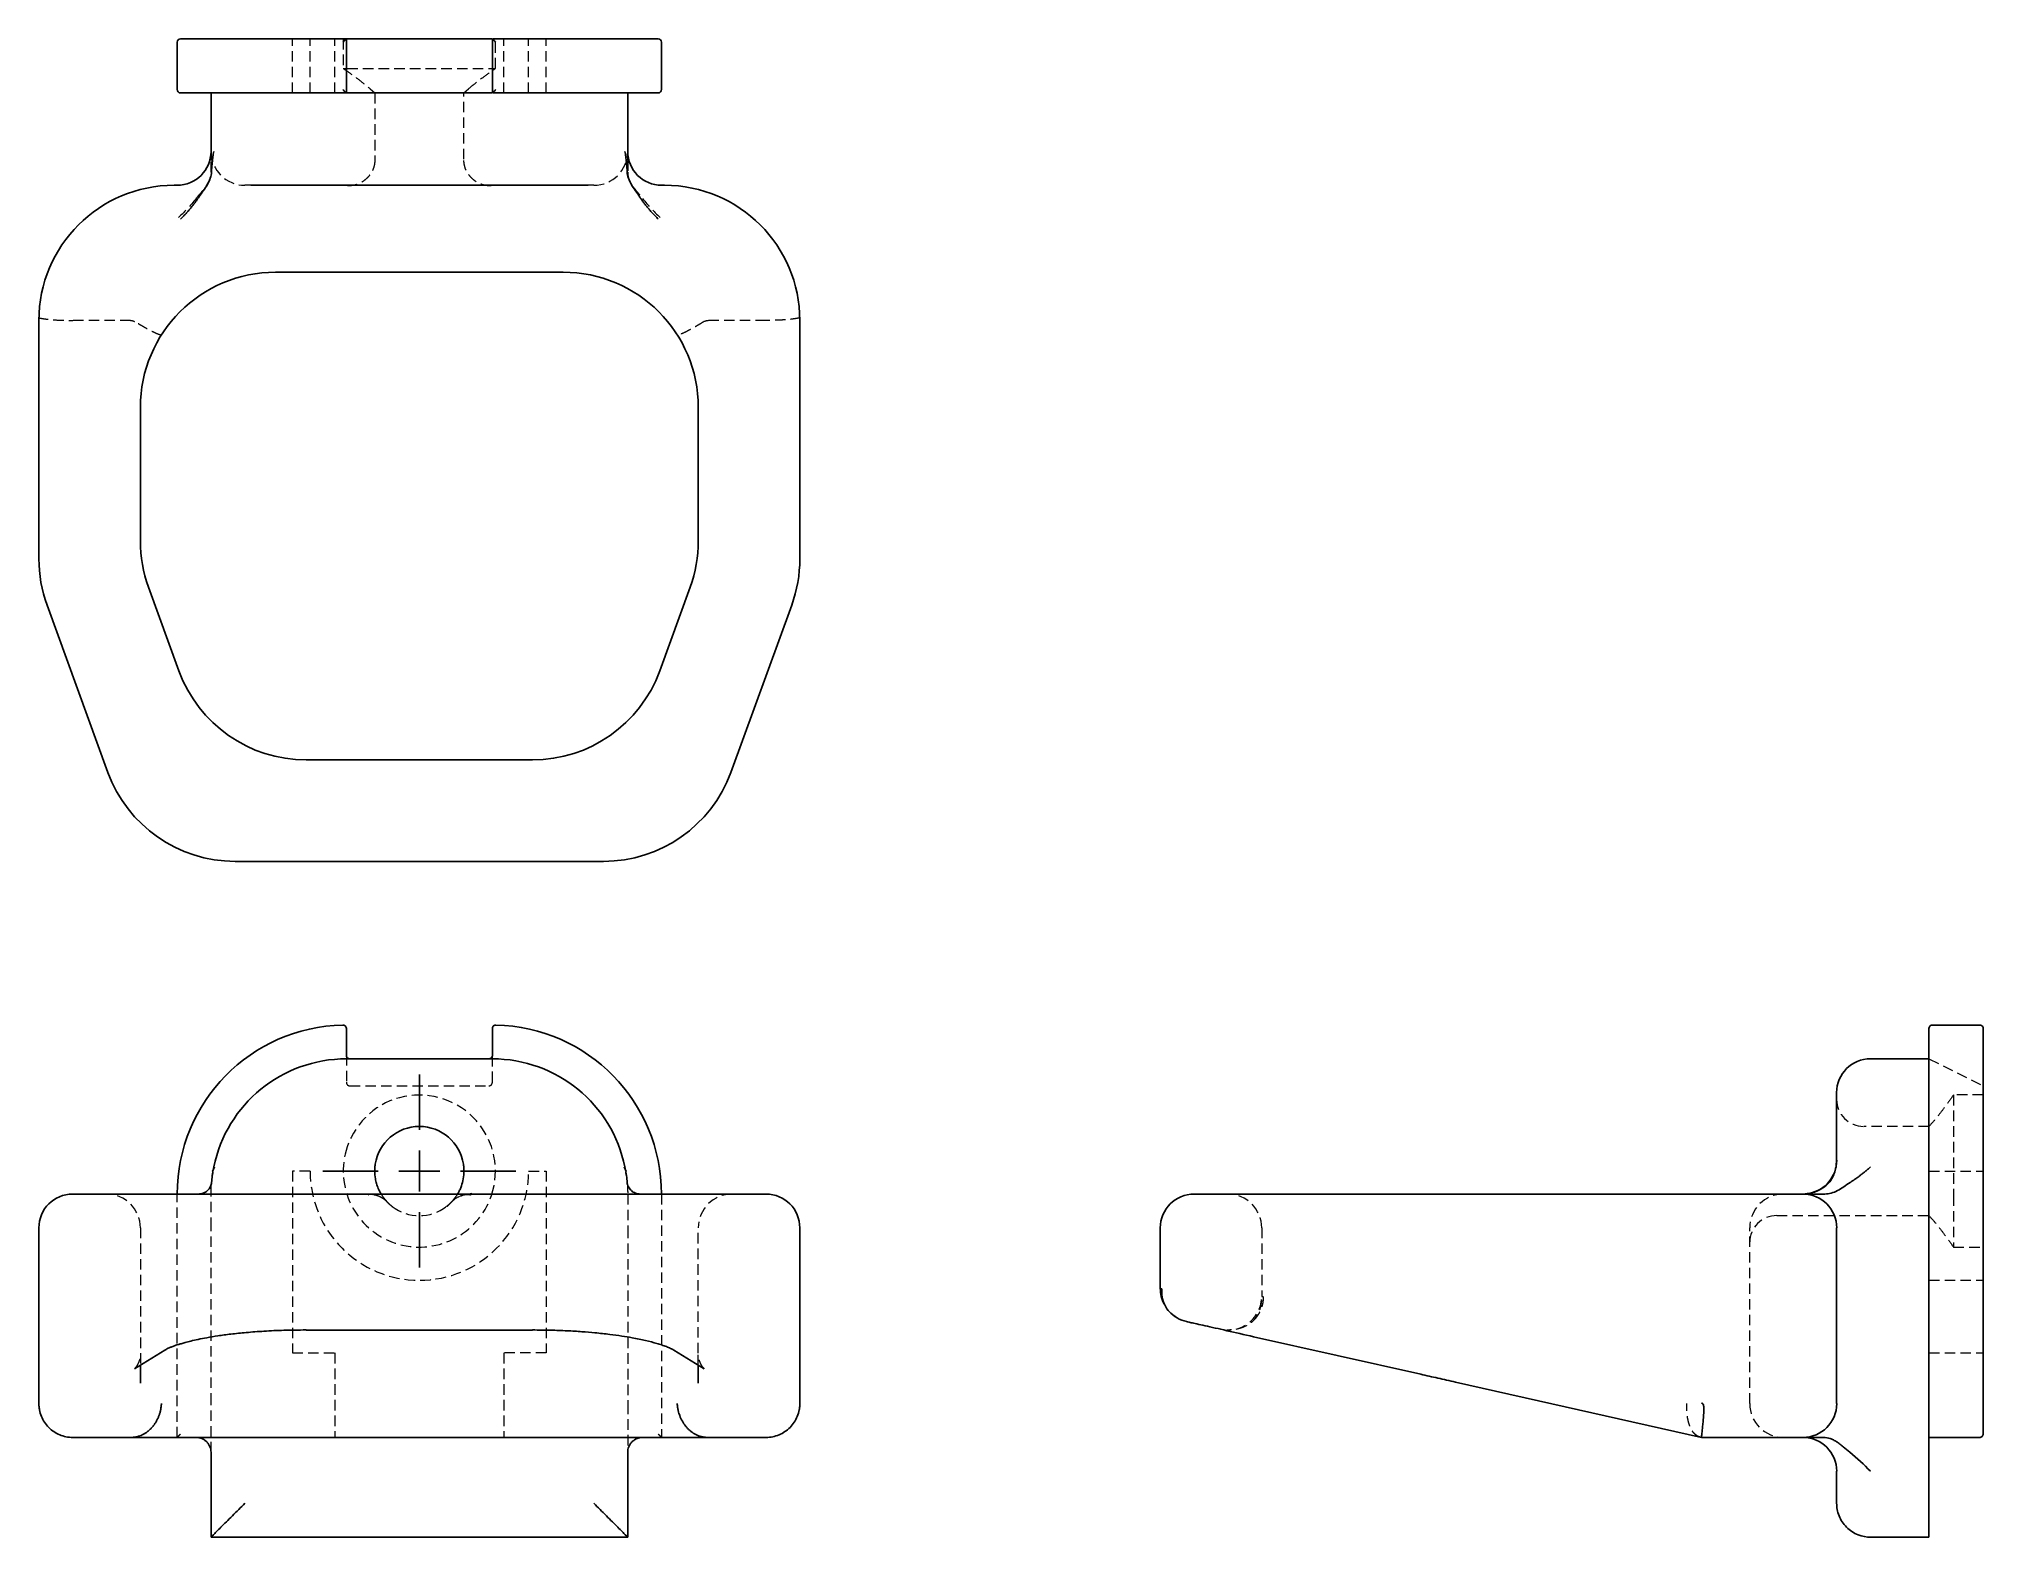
# Model space of a CAD drawing. Header units: millimetres. Extents: x 37 to 273, y 26 to 208.
import ezdxf

# ---------------------------------------------------------------- set-up
doc = ezdxf.new("R2010")
doc.units = ezdxf.units.MM
doc.linetypes.add('HIDDEN', pattern=[1.905, 1.27, -0.635])
doc.layers.add('10', color=7, linetype='Continuous')

# ---------------------------------------------------------------- blocks, each defined once
blk = doc.blocks.new('SW_CENTERMARKSYMBOL_0')
at = {"layer": '10', "color": 0}
for p, q in [((0, 5), (0, 11.74)), ((0, 0), (0, 2.5)), ((-5, 0), (-11.74, 0)), ((0, 0), (-2.5, 0)), ((0, 0), (0, -2.5)), ((0, 0), (2.5, 0)), ((5, 0), (11.74, 0)), ((0, -5), (0, -11.74))]:
    blk.add_line(p, q, dxfattribs=at)

msp = doc.modelspace()

# ---------------------------------------------------------------- linework, layer by layer
at = {"color": 7, "linetype": 'Continuous', "lineweight": 25}
for p, q in [((54, 207.96), (74.13, 207.96)), ((74.13, 207.96), (74.13, 201.39)), ((74.54, 207.96), (91.46, 207.96)), ((91.87, 207.96), (112, 207.96)), ((91.87, 201.39), (91.87, 207.96)), ((53.58, 207.55), (53.58, 201.8)), ((112.42, 207.55), (112.42, 201.8)), ((74.13, 201.39), (54, 201.39)), ((57.69, 193.18), (57.69, 201.39)), ((74.54, 201.39), (91.46, 201.39)), ((112, 201.39), (91.87, 201.39)), ((108.31, 193.18), (108.31, 201.39)), ((53.21, 190.17), (53.58, 190.17)), ((74.13, 190.17), (62.51, 190.17)), ((91.87, 190.17), (74.13, 190.17)), ((91.61, 190.17), (91.7, 190.09)), ((103.49, 190.17), (91.87, 190.17)), ((112.42, 190.17), (112.79, 190.17)), ((77.69, 179.62), (65.54, 179.62)), ((88.31, 179.62), (77.69, 179.62)), ((100.46, 179.62), (88.31, 179.62)), ((36.78, 144.77), (36.78, 173.74)), ((129.22, 173.74), (129.22, 144.77)), ((49.11, 163.18), (49.11, 146.94)), ((116.89, 146.94), (116.89, 163.18)), ((50.1, 141.32), (53.8, 131.15)), ((112.2, 131.15), (115.9, 141.32)), ((45.17, 118.82), (37.77, 139.15)), ((128.23, 139.15), (120.83, 118.82)), ((69.24, 120.33), (96.76, 120.33)), ((105.39, 108.01), (60.61, 108.01)), ((74.13, 87.71), (74.13, 84.47)), ((91.87, 84.47), (91.87, 87.71)), ((266.39, 67.58), (266.39, 87.71)), ((272.56, 88.12), (266.8, 88.12)), ((272.96, 87.71), (272.96, 67.58)), ((74.13, 84.01), (91.87, 84.01)), ((259.28, 84.01), (266.39, 84.01)), ((255.17, 71.69), (255.17, 79.91)), ((58.11, 70.88), (57.89, 70.3)), ((58.02, 70.87), (58.11, 70.88)), ((108.11, 70.3), (107.89, 70.88)), ((107.89, 70.88), (107.98, 70.87)), ((255.11, 71.03), (255.17, 71.69)), ((40.89, 67.58), (41.63, 67.58)), ((41.63, 67.58), (49.03, 67.58)), ((49.03, 67.58), (60.61, 67.58)), ((60.61, 67.58), (105.39, 67.58)), ((88.93, 67.58), (89.38, 67.66)), ((105.39, 67.58), (116.97, 67.58)), ((116.97, 67.58), (124.37, 67.58)), ((124.37, 67.58), (125.11, 67.58)), ((177.12, 67.58), (185.23, 67.58)), ((185.23, 67.58), (205.55, 67.58)), ((205.55, 67.58), (209.77, 67.58)), ((209.77, 67.58), (238.74, 67.58)), ((238.74, 67.58), (251.07, 67.58)), ((251.07, 67.58), (251.88, 67.67)), ((266.39, 38), (266.39, 67.58)), ((272.96, 67.58), (272.96, 38.41)), ((36.78, 48.73), (36.78, 63.47)), ((129.22, 63.47), (129.22, 48.73)), ((173.01, 56.08), (173.01, 63.47)), ((255.17, 63.47), (255.17, 42.11)), ((69.24, 51.04), (96.76, 51.04)), ((204.65, 45.67), (184.32, 50.24)), ((36.78, 42.21), (36.78, 48.73)), ((48.4, 46.33), (52.1, 48.62)), ((113.9, 48.62), (117.6, 46.33)), ((129.22, 48.73), (129.22, 42.21)), ((49.11, 46.77), (49.11, 44.59)), ((116.89, 44.59), (116.89, 46.77)), ((238.74, 38), (208.87, 44.72)), ((47.92, 38), (40.89, 38)), ((65.54, 38), (47.92, 38)), ((100.46, 38), (65.54, 38)), ((118.08, 38), (100.46, 38)), ((125.11, 38), (118.08, 38)), ((251.07, 38), (238.74, 38)), ((266.8, 38), (266.39, 38)), ((266.39, 25.88), (266.39, 38)), ((266.8, 38), (272.55, 38)), ((57.69, 25.88), (57.69, 33.89)), ((108.31, 33.89), (108.31, 25.88)), ((255.17, 29.99), (255.17, 33.89)), ((108.31, 25.88), (57.69, 25.88)), ((259.28, 25.88), (266.39, 25.88))]:
    msp.add_line(p, q, dxfattribs=at)
at = {"color": 7, "linetype": 'HIDDEN', "lineweight": 18}
for p, q in [((67.59, 201.39), (67.59, 207.96)), ((69.73, 201.39), (69.73, 207.96)), ((72.73, 201.39), (72.73, 207.96)), ((73.76, 207.96), (73.76, 204.37)), ((92.24, 204.37), (92.24, 207.96)), ((93.27, 201.39), (93.27, 207.96)), ((96.27, 201.39), (96.27, 207.96)), ((98.41, 201.39), (98.41, 207.96)), ((73.76, 204.37), (74.24, 204.37)), ((74.24, 204.37), (92.24, 204.37)), ((77.02, 201.89), (77.6, 201.39)), ((77.58, 201.39), (77.58, 193.34)), ((88.4, 201.39), (88.98, 201.89)), ((88.42, 193.34), (88.42, 201.39)), ((57.69, 191.77), (57.69, 193.18)), ((77.58, 193.34), (77.61, 193.15)), ((108.31, 193.18), (108.31, 191.77)), ((62.51, 190.17), (61.8, 190.17)), ((104.2, 190.17), (103.49, 190.17)), ((47.92, 173.74), (40.89, 173.74)), ((125.11, 173.74), (118.08, 173.74)), ((74.13, 84.47), (74.13, 81.19)), ((91.87, 81.19), (91.87, 84.47)), ((266.39, 84.01), (272.96, 80.73)), ((74.54, 80.73), (91.46, 80.73)), ((269.37, 79.62), (269.37, 67.42)), ((272.96, 79.62), (269.37, 79.62)), ((266.39, 75.8), (258.46, 75.8)), ((57.93, 70.29), (58.02, 70.87)), ((107.98, 70.87), (108.07, 70.29)), ((67.59, 70.37), (67.59, 48.27)), ((69.73, 70.37), (67.59, 70.37)), ((96.27, 70.37), (98.41, 70.37)), ((98.41, 70.37), (98.41, 48.27)), ((266.39, 70.37), (272.96, 70.37)), ((53.58, 38), (53.58, 67.58)), ((57.69, 63.47), (57.69, 67.58)), ((108.31, 67.58), (108.31, 63.47)), ((112.42, 67.58), (112.42, 38)), ((269.37, 67.42), (269.37, 61.13)), ((247.9, 64.95), (266.39, 64.95)), ((49.11, 63.47), (49.11, 48.24)), ((57.69, 42.11), (57.69, 63.47)), ((108.31, 63.47), (108.31, 42.11)), ((116.89, 48.24), (116.89, 63.47)), ((185.33, 63.47), (185.33, 55.15)), ((244.62, 42.11), (244.62, 63.47)), ((269.37, 61.13), (272.96, 61.13)), ((266.39, 57.1), (272.96, 57.1)), ((49.11, 48.24), (49.11, 46.77)), ((67.59, 48.27), (72.73, 48.27)), ((72.73, 48.27), (72.73, 38)), ((98.41, 48.27), (93.27, 48.27)), ((93.27, 48.27), (93.27, 38)), ((116.89, 46.77), (116.89, 48.24)), ((266.39, 48.27), (272.96, 48.27)), ((48.4, 46.33), (48.4, 46.33)), ((117.6, 46.33), (117.6, 46.33)), ((57.69, 36.2), (57.69, 42.11)), ((108.31, 42.11), (108.31, 36.2))]:
    msp.add_line(p, q, dxfattribs=at)
at = {"color": 7, "linetype": 'HIDDEN', "lineweight": 18, "flags": 128}
for points in [[(76.76, 67.58), (77.09, 67.56), (77.26, 67.54)], [(88.72, 67.54), (88.91, 67.56), (89.24, 67.58)]]:
    msp.add_lwpolyline(points, dxfattribs=at)
at = {"color": 7, "linetype": 'Continuous', "lineweight": 25}
for centre, radius, start, end in [((54, 207.55), 0.411, 90, 180), ((112, 207.55), 0.411, 0, 90), ((54, 201.8), 0.411, 180, 270), ((112, 201.8), 0.411, 270, 0), ((53.58, 194.28), 4.11, 270, 0), ((112.42, 194.28), 4.11, 180, 270), ((53.21, 173.74), 16.43, 90, 180), ((112.79, 173.74), 16.43, 0, 90), ((65.54, 163.18), 16.43, 90, 180), ((100.46, 163.18), 16.43, 0, 90), ((65.54, 146.94), 16.43, 180, 200), ((100.46, 146.94), 16.43, 340, 0), ((53.21, 144.77), 16.43, 180, 200), ((112.79, 144.77), 16.43, 340, 0), ((69.24, 136.77), 16.43, 200, 270), ((96.76, 136.77), 16.43, 270, 340), ((60.61, 124.44), 16.43, 200, 270), ((105.39, 124.44), 16.43, 270, 340), ((74.13, 67.58), 20.54, 91.1694, 180), ((91.87, 67.58), 20.54, 0, 88.8306), ((74.13, 67.58), 16.43, 90, 168.463), ((91.87, 67.58), 16.43, 11.537, 90), ((259.28, 79.91), 4.11, 90, 180), ((83, 70.37), 5.42, 8.6816, 171.3184), ((251.07, 71.69), 4.11, 281.496, 0), ((40.89, 63.47), 4.11, 90, 180), ((125.11, 63.47), 4.11, 0, 90), ((177.12, 63.47), 4.11, 90, 180), ((251.07, 63.47), 4.11, 0, 90), ((177.12, 56.08), 4.11, 180, 207.2311), ((177.12, 56.08), 4.11, 221.8535, 257.3196), ((251.07, 42.11), 4.11, 270, 0), ((251.07, 33.89), 4.11, 0, 90)]:
    msp.add_arc(centre, radius, start, end, dxfattribs=at)
at = {"color": 7, "linetype": 'HIDDEN', "lineweight": 18}
for centre, radius, start, end in [((61.8, 194.28), 4.11, 180, 270), ((104.2, 194.28), 4.11, 270, 0), ((83, 70.37), 9.24, 341.352, 161.352), ((258.46, 79.08), 3.29, 180, 270), ((83, 70.37), 9.24, 161.352, 341.352), ((83, 70.37), 13.27, 180, 0), ((45, 63.47), 4.11, 0, 90), ((76.76, 64.29), 3.29, 44.2758, 66.6008), ((89.24, 64.29), 3.29, 114.5366, 135.7242), ((121, 63.47), 4.11, 90, 180), ((181.22, 63.47), 4.11, 0, 90), ((248.72, 63.47), 4.11, 90, 180), ((83, 70.37), 5.42, 232.4153, 307.5847), ((247.9, 61.67), 3.29, 90, 180), ((181.22, 55.15), 4.11, 257.3196, 0), ((248.72, 42.11), 4.11, 180, 270)]:
    msp.add_arc(centre, radius, start, end, dxfattribs=at)
at = {"color": 7, "linetype": 'Continuous', "lineweight": 25}
for points, knots in [([(74.13, 207.96), (74.13, 207.96), (74.11, 207.95), (74.05, 207.89), (74.02, 207.86), (73.89, 207.74), (73.8, 207.65), (73.71, 207.55)], [0, 0, 0, 0, 0.25, 0.25, 0.5, 0.5, 1, 1, 1, 1]), ([(74.19, 207.96), (74.21, 207.96), (74.26, 207.96), (74.4, 207.96), (74.49, 207.96), (74.54, 207.96)], [0, 0, 0, 0, 0.3562867, 0.694753, 1, 1, 1, 1]), ([(91.46, 207.96), (91.5, 207.96), (91.58, 207.96), (91.69, 207.96), (91.78, 207.96), (91.8, 207.96), (91.81, 207.96)], [0, 0, 0, 0, 0.25707, 0.538995, 0.839299, 1, 1, 1, 1]), ([(91.87, 207.96), (91.87, 207.96), (91.89, 207.95), (91.95, 207.89), (91.98, 207.86), (92.11, 207.74), (92.2, 207.65), (92.29, 207.55)], [0, 0, 0, 0, 0.25, 0.25, 0.5, 0.5, 1, 1, 1, 1]), ([(74.13, 201.39), (74.13, 201.39), (74.11, 201.41), (74.05, 201.46), (74.02, 201.5), (73.89, 201.62), (73.8, 201.71), (73.71, 201.8)], [0, 0, 0, 0, 0.25, 0.25, 0.5, 0.5, 1, 1, 1, 1]), ([(74.54, 201.39), (74.5, 201.39), (74.42, 201.39), (74.31, 201.39), (74.22, 201.39), (74.2, 201.39), (74.19, 201.39)], [0, 0, 0, 0, 0.257072, 0.539, 0.839307, 1, 1, 1, 1]), ([(91.81, 201.39), (91.79, 201.39), (91.74, 201.39), (91.6, 201.39), (91.51, 201.39), (91.46, 201.39)], [0, 0, 0, 0, 0.356261, 0.694741, 1, 1, 1, 1]), ([(91.87, 201.39), (91.87, 201.39), (91.89, 201.41), (91.95, 201.46), (91.98, 201.5), (92.11, 201.62), (92.2, 201.71), (92.29, 201.8)], [0, 0, 0, 0, 0.25, 0.25, 0.5, 0.5, 1, 1, 1, 1]), ([(57.75, 191.82), (57.76, 191.91), (57.77, 192.11), (57.79, 192.4), (57.82, 192.7), (57.85, 193.01), (57.88, 193.32), (57.92, 193.64), (57.97, 193.96), (58.01, 194.17), (58.02, 194.28)], [0, 0, 0, 0, 0.110087, 0.224308, 0.342734, 0.46543, 0.592455, 0.723861, 0.859695, 1, 1, 1, 1]), ([(107.98, 194.28), (107.99, 194.17), (108.03, 193.96), (108.08, 193.64), (108.12, 193.32), (108.15, 193.01), (108.18, 192.7), (108.21, 192.4), (108.23, 192.11), (108.24, 191.91), (108.25, 191.82)], [0, 0, 0, 0, 0.140305, 0.276139, 0.407545, 0.53457, 0.657266, 0.775692, 0.889913, 1, 1, 1, 1]), ([(57.75, 191.82), (57.74, 191.54), (57.69, 191.29), (57.52, 190.78), (57.39, 190.52), (57.11, 190.02), (56.94, 189.77), (56.57, 189.26), (56.38, 189), (56.21, 188.73)], [0, 0, 0, 0, 0.25, 0.25, 0.5, 0.5, 0.75, 0.75, 1, 1, 1, 1]), ([(109.79, 188.73), (109.62, 189), (109.43, 189.26), (109.07, 189.77), (108.9, 190.02), (108.61, 190.52), (108.49, 190.77), (108.31, 191.28), (108.26, 191.54), (108.25, 191.82)], [0, 0, 0, 0, 0.25, 0.25, 0.5, 0.5, 0.75, 0.75, 1, 1, 1, 1]), ([(56.21, 188.73), (56.14, 188.64), (56.02, 188.44), (55.81, 188.15), (55.59, 187.86), (55.36, 187.57), (55.12, 187.27), (54.86, 186.97), (54.58, 186.67), (54.3, 186.37), (54.1, 186.17), (54, 186.07)], [0, 0, 0, 0, 0.099382, 0.201534, 0.306535, 0.414457, 0.525364, 0.639318, 0.756375, 0.876586, 1, 1, 1, 1]), ([(112, 186.07), (111.89, 186.18), (111.67, 186.41), (111.35, 186.75), (111.05, 187.08), (110.76, 187.42), (110.49, 187.75), (110.24, 188.08), (110.01, 188.41), (109.86, 188.63), (109.79, 188.73)], [0, 0, 0, 0, 0.138615, 0.273184, 0.403776, 0.530468, 0.653341, 0.772486, 0.888003, 1, 1, 1, 1]), ([(74.13, 87.71), (74.13, 87.78), (74.11, 87.84), (74.05, 87.95), (74.02, 87.99), (73.89, 88.09), (73.8, 88.12), (73.71, 88.12)], [0, 0, 0, 0, 0.25, 0.25, 0.5, 0.5, 1, 1, 1, 1]), ([(91.87, 87.71), (91.87, 87.78), (91.89, 87.84), (91.95, 87.95), (91.98, 87.99), (92.11, 88.09), (92.2, 88.12), (92.29, 88.12)], [0, 0, 0, 0, 0.25, 0.25, 0.5, 0.5, 1, 1, 1, 1]), ([(266.39, 87.71), (266.39, 87.78), (266.41, 87.84), (266.46, 87.95), (266.5, 87.99), (266.62, 88.09), (266.71, 88.12), (266.8, 88.12)], [0, 0, 0, 0, 0.25, 0.25, 0.5, 0.5, 1, 1, 1, 1]), ([(272.96, 87.71), (272.96, 87.78), (272.95, 87.84), (272.89, 87.95), (272.86, 87.99), (272.74, 88.09), (272.65, 88.12), (272.55, 88.12)], [0, 0, 0, 0, 0.25, 0.25, 0.5, 0.5, 1, 1, 1, 1]), ([(74.54, 84.01), (74.49, 84.01), (74.44, 84.02), (74.34, 84.07), (74.29, 84.1), (74.21, 84.19), (74.17, 84.25), (74.13, 84.36), (74.13, 84.42), (74.13, 84.47)], [0, 0, 0, 0, 0.25, 0.25, 0.5, 0.5, 0.75, 0.75, 1, 1, 1, 1]), ([(91.87, 84.47), (91.87, 84.42), (91.87, 84.36), (91.83, 84.25), (91.79, 84.19), (91.71, 84.1), (91.66, 84.07), (91.56, 84.02), (91.51, 84.01), (91.46, 84.01)], [0, 0, 0, 0, 0.25, 0.25, 0.5, 0.5, 0.75, 0.75, 1, 1, 1, 1]), ([(77.64, 71.19), (77.63, 71.14), (77.62, 71.03), (77.6, 70.86), (77.59, 70.7), (77.58, 70.54), (77.58, 70.43), (77.58, 70.37)], [0, 0, 0, 0, 0.199286, 0.398284, 0.597641, 0.798002, 1, 1, 1, 1]), ([(88.42, 70.37), (88.42, 70.43), (88.42, 70.54), (88.41, 70.7), (88.4, 70.86), (88.38, 71.03), (88.37, 71.14), (88.36, 71.19)], [0, 0, 0, 0, 0.201998, 0.402359, 0.601716, 0.800714, 1, 1, 1, 1]), ([(255.16, 71.32), (255.12, 71.03), (255.04, 70.49), (254.77, 69.77), (254.45, 69.21), (254.07, 68.76), (253.62, 68.38), (253.07, 68.05), (252.42, 67.78), (252.01, 67.69), (251.78, 67.64)], [0, 0, 0, 0, 0.167086, 0.307111, 0.421095, 0.512781, 0.607295, 0.71645, 0.845463, 1, 1, 1, 1]), ([(259.28, 70.87), (259.17, 70.77), (258.96, 70.59), (258.64, 70.32), (258.32, 70.06), (258.01, 69.82), (257.7, 69.59), (257.4, 69.38), (257.11, 69.18), (256.91, 69.05), (256.82, 68.99)], [0, 0, 0, 0, 0.140305, 0.276139, 0.407545, 0.53457, 0.657266, 0.775692, 0.889913, 1, 1, 1, 1]), ([(57.75, 68.99), (57.74, 68.82), (57.69, 68.64), (57.52, 68.29), (57.39, 68.13), (57.11, 67.86), (56.94, 67.76), (56.57, 67.62), (56.38, 67.58), (56.21, 67.58)], [0, 0, 0, 0, 0.25, 0.25, 0.5, 0.5, 0.75, 0.75, 1, 1, 1, 1]), ([(57.75, 68.99), (57.78, 69.26), (57.81, 69.66), (57.9, 70.13), (57.93, 70.29)], [0, 0, 0, 0, 0.658582, 1, 1, 1, 1]), ([(77.58, 70.37), (77.59, 70.05), (77.62, 69.61), (77.72, 69.13), (77.8, 68.84), (77.93, 68.42), (78.13, 67.96), (78.29, 67.7), (78.36, 67.58)], [0, 0, 0, 0, 0.25327, 0.344549, 0.440249, 0.540942, 0.801197, 1, 1, 1, 1]), ([(87.64, 67.58), (87.68, 67.64), (87.78, 67.8), (87.94, 68.13), (88.15, 68.65), (88.37, 69.36), (88.4, 70.05), (88.42, 70.37)], [0, 0, 0, 0, 0.1047278, 0.2851675, 0.4576621, 0.7457055, 1, 1, 1, 1]), ([(108.07, 70.29), (108.1, 70.13), (108.19, 69.66), (108.22, 69.26), (108.25, 68.99)], [0, 0, 0, 0, 0.341419, 1, 1, 1, 1]), ([(109.79, 67.58), (109.62, 67.58), (109.43, 67.62), (109.07, 67.76), (108.9, 67.86), (108.61, 68.13), (108.49, 68.29), (108.31, 68.63), (108.26, 68.82), (108.25, 68.99)], [0, 0, 0, 0, 0.25, 0.25, 0.5, 0.5, 0.75, 0.75, 1, 1, 1, 1]), ([(253.73, 67.58), (254, 67.58), (254.26, 67.62), (254.77, 67.76), (255.02, 67.86), (255.52, 68.13), (255.77, 68.29), (256.28, 68.63), (256.54, 68.82), (256.82, 68.99)], [0, 0, 0, 0, 0.25, 0.25, 0.5, 0.5, 0.75, 0.75, 1, 1, 1, 1]), ([(251.07, 67.58), (251.18, 67.58), (251.41, 67.58), (251.75, 67.58), (252.08, 67.58), (252.42, 67.58), (252.75, 67.58), (253.08, 67.58), (253.41, 67.58), (253.63, 67.58), (253.73, 67.58)], [0, 0, 0, 0, 0.138615, 0.273184, 0.403776, 0.530468, 0.653341, 0.772486, 0.888003, 1, 1, 1, 1]), ([(173.01, 56.08), (173.01, 56.08), (173.01, 56.08), (173.2, 56.04), (173.2, 56.04)], [0, 0, 0, 0, 0.976247, 1, 1, 1, 1]), ([(173.2, 56.05), (173.19, 55.72), (173.17, 55.06), (173.51, 54.08), (174.1, 53.2), (174.69, 52.78), (174.97, 52.57)], [0, 0, 0, 0, 0.245158, 0.497867, 0.751815, 1, 1, 1, 1]), ([(184.32, 50.24), (183.22, 50.49), (182.12, 50.74), (180.1, 51.2), (179.19, 51.4), (177.7, 51.74), (177.13, 51.86), (176.39, 52.03), (176.21, 52.07), (176.21, 52.07)], [0, 0, 0, 0, 0.25, 0.25, 0.5, 0.5, 0.75, 0.75, 1, 1, 1, 1]), ([(52.1, 48.62), (52.2, 48.67), (52.38, 48.78), (52.74, 48.94), (53.09, 49.07), (53.39, 49.18), (53.71, 49.28), (54.09, 49.4), (54.6, 49.55), (55.28, 49.72), (56.15, 49.92), (57.23, 50.13), (58.56, 50.35), (60.15, 50.57), (62.01, 50.76), (64.17, 50.92), (66.61, 51.04), (68.34, 51.05), (69.24, 51.06)], [0, 0, 0, 0, 0.064114, 0.117356, 0.159415, 0.190065, 0.212141, 0.240731, 0.277972, 0.323853, 0.378359, 0.441469, 0.513148, 0.593368, 0.682129, 0.779441, 0.885358, 1, 1, 1, 1]), ([(96.76, 51.06), (97.49, 51.05), (98.9, 51.04), (100.9, 50.97), (102.7, 50.86), (104.44, 50.71), (106.07, 50.53), (107.57, 50.33), (109.04, 50.08), (110.49, 49.78), (111.67, 49.48), (112.49, 49.22), (113.05, 49.02), (113.56, 48.81), (113.78, 48.68), (113.9, 48.62)], [0, 0, 0, 0, 0.092914, 0.178983, 0.258238, 0.330689, 0.416659, 0.490573, 0.558832, 0.657539, 0.751786, 0.801767, 0.859947, 0.926121, 1, 1, 1, 1]), ([(208.87, 44.72), (208.15, 44.88), (207.43, 45.05), (206.02, 45.36), (205.32, 45.52), (204.65, 45.67)], [0, 0, 0, 0, 0.5, 0.5, 1, 1, 1, 1]), ([(36.78, 42.11), (36.78, 42.07), (36.78, 42), (36.79, 41.87), (36.79, 41.81), (36.81, 41.6), (36.83, 41.47), (36.91, 41.07), (36.99, 40.81), (37.19, 40.31), (37.32, 40.07), (37.61, 39.62), (37.78, 39.41), (38.16, 39.02), (38.37, 38.85), (38.82, 38.55), (39.06, 38.42), (39.56, 38.21), (39.81, 38.13), (40.34, 38.03), (40.62, 38), (40.89, 38)], [0, 0, 0, 0, 0.03125, 0.03125, 0.0625, 0.0625, 0.125, 0.125, 0.25, 0.25, 0.375, 0.375, 0.5, 0.5, 0.625, 0.625, 0.75, 0.75, 0.875, 0.875, 1, 1, 1, 1]), ([(51.67, 42.11), (51.66, 42.04), (51.66, 41.9), (51.63, 41.7), (51.6, 41.5), (51.56, 41.31), (51.52, 41.12), (51.47, 40.95), (51.42, 40.78), (51.36, 40.61), (51.3, 40.46), (51.23, 40.31), (51.16, 40.17), (51.09, 40.04), (51.02, 39.91), (50.95, 39.79), (50.88, 39.68), (50.81, 39.57), (50.73, 39.48), (50.61, 39.32), (50.44, 39.12), (50.19, 38.88), (49.92, 38.66), (49.64, 38.47), (49.35, 38.31), (49.04, 38.18), (48.73, 38.08), (48.51, 38.05), (48.41, 38.03)], [0, 0, 0, 0, 0.0352058, 0.0695383, 0.1029979, 0.1355846, 0.1672985, 0.1981398, 0.2281086, 0.2572048, 0.2854285, 0.3127797, 0.3392586, 0.364865, 0.389599, 0.4134606, 0.43645, 0.4585671, 0.4798121, 0.500185, 0.5613494, 0.6228815, 0.6847847, 0.7470624, 0.8097185, 0.8727571, 0.9361826, 1, 1, 1, 1]), ([(117.59, 38.03), (117.54, 38.04), (117.42, 38.06), (117.25, 38.1), (117.08, 38.14), (116.92, 38.2), (116.75, 38.27), (116.59, 38.35), (116.43, 38.43), (116.28, 38.52), (116.13, 38.62), (115.99, 38.73), (115.85, 38.85), (115.71, 38.97), (115.58, 39.1), (115.46, 39.24), (115.23, 39.51), (114.93, 39.96), (114.68, 40.5), (114.53, 40.94), (114.44, 41.27), (114.37, 41.67), (114.34, 41.96), (114.33, 42.11)], [0, 0, 0, 0, 0.034102, 0.068093, 0.101973, 0.135743, 0.169403, 0.202955, 0.236398, 0.269734, 0.302964, 0.336087, 0.369104, 0.402016, 0.434824, 0.467527, 0.500127, 0.620522, 0.749783, 0.797883, 0.855621, 0.922994, 1, 1, 1, 1]), ([(129.22, 42.11), (129.22, 42.07), (129.22, 42), (129.21, 41.87), (129.21, 41.81), (129.19, 41.6), (129.17, 41.47), (129.09, 41.07), (129.01, 40.81), (128.81, 40.31), (128.68, 40.07), (128.39, 39.62), (128.22, 39.41), (127.84, 39.02), (127.63, 38.85), (127.18, 38.55), (126.94, 38.42), (126.44, 38.21), (126.19, 38.13), (125.66, 38.03), (125.38, 38), (125.11, 38)], [0, 0, 0, 0, 0.03125, 0.03125, 0.0625, 0.0625, 0.125, 0.125, 0.25, 0.25, 0.375, 0.375, 0.5, 0.5, 0.625, 0.625, 0.75, 0.75, 0.875, 0.875, 1, 1, 1, 1]), ([(238.88, 42.11), (238.94, 42.07), (238.97, 42), (239.01, 41.87), (239.02, 41.81), (239.05, 41.6), (239.05, 41.47), (239.04, 41.07), (239.02, 40.81), (238.98, 40.31), (238.96, 40.07), (238.92, 39.62), (238.89, 39.41), (238.85, 39.02), (238.84, 38.85), (238.8, 38.55), (238.79, 38.42), (238.77, 38.21), (238.76, 38.13), (238.74, 38.03), (238.74, 38), (238.74, 38)], [0, 0, 0, 0, 0.03125, 0.03125, 0.0625, 0.0625, 0.125, 0.125, 0.25, 0.25, 0.375, 0.375, 0.5, 0.5, 0.625, 0.625, 0.75, 0.75, 0.875, 0.875, 1, 1, 1, 1]), ([(47.92, 38), (48, 38), (48.09, 38), (48.25, 38.01), (48.33, 38.02), (48.41, 38.03)], [0, 0, 0, 0, 0.5, 0.5, 1, 1, 1, 1]), ([(55.89, 38), (56.11, 38), (56.34, 37.96), (56.68, 37.82), (56.78, 37.76), (56.98, 37.63), (57.08, 37.55), (57.25, 37.39), (57.32, 37.29), (57.46, 37.09), (57.51, 36.98), (57.65, 36.65), (57.69, 36.42), (57.69, 36.2)], [0, 0, 0, 0, 0.25, 0.25, 0.375, 0.375, 0.5, 0.5, 0.625, 0.625, 0.75, 0.75, 1, 1, 1, 1]), ([(108.31, 36.2), (108.31, 36.42), (108.35, 36.65), (108.49, 36.98), (108.55, 37.09), (108.68, 37.29), (108.75, 37.39), (108.92, 37.55), (109.02, 37.63), (109.22, 37.76), (109.33, 37.82), (109.66, 37.96), (109.89, 38), (110.11, 38)], [0, 0, 0, 0, 0.25, 0.25, 0.375, 0.375, 0.5, 0.5, 0.625, 0.625, 0.75, 0.75, 1, 1, 1, 1]), ([(256.77, 36.2), (256.49, 36.42), (256.23, 36.65), (255.83, 36.98), (255.7, 37.09), (255.44, 37.29), (255.3, 37.39), (255.04, 37.55), (254.91, 37.63), (254.65, 37.76), (254.52, 37.82), (254.12, 37.96), (253.86, 38), (253.58, 38)], [0, 0, 0, 0, 0.25, 0.25, 0.375, 0.375, 0.5, 0.5, 0.625, 0.625, 0.75, 0.75, 1, 1, 1, 1]), ([(272.55, 38), (272.6, 38), (272.65, 38.01), (272.75, 38.05), (272.8, 38.08), (272.88, 38.16), (272.92, 38.21), (272.96, 38.31), (272.96, 38.36), (272.96, 38.41)], [0, 0, 0, 0, 0.25, 0.25, 0.5, 0.5, 0.75, 0.75, 1, 1, 1, 1]), ([(61.8, 29.99), (61.32, 29.51), (60.79, 28.98), (59.78, 27.97), (59.3, 27.49), (58.7, 26.88), (58.52, 26.7), (58.21, 26.4), (58.08, 26.27), (57.78, 25.97), (57.69, 25.88), (57.69, 25.88)], [0, 0, 0, 0, 0.25, 0.25, 0.5, 0.5, 0.625, 0.625, 0.75, 0.75, 1, 1, 1, 1]), ([(108.31, 25.88), (108.31, 25.88), (108.22, 25.97), (107.92, 26.27), (107.79, 26.4), (107.48, 26.7), (107.3, 26.88), (106.7, 27.49), (106.22, 27.97), (105.21, 28.98), (104.68, 29.51), (104.2, 29.99)], [0, 0, 0, 0, 0.25, 0.25, 0.375, 0.375, 0.5, 0.5, 0.75, 0.75, 1, 1, 1, 1]), ([(259.28, 25.88), (258.8, 25.88), (258.28, 25.97), (257.52, 26.27), (257.27, 26.4), (256.8, 26.7), (256.58, 26.88), (255.98, 27.49), (255.66, 27.97), (255.26, 28.98), (255.17, 29.51), (255.17, 29.99)], [0, 0, 0, 0, 0.25, 0.25, 0.375, 0.375, 0.5, 0.5, 0.75, 0.75, 1, 1, 1, 1])]:
    msp.add_open_spline(points, degree=3, knots=knots, dxfattribs=at)
at = {"color": 7, "linetype": 'HIDDEN', "lineweight": 18}
for points in [[(74.13, 207.96), (74.13, 207.96), (74.13, 207.96), (74.13, 207.96)], [(91.87, 207.96), (91.87, 207.96), (91.87, 207.96), (91.87, 207.96)], [(74.13, 201.39), (74.13, 201.39), (74.13, 201.39), (74.13, 201.39)], [(91.87, 201.39), (91.87, 201.39), (91.87, 201.39), (91.87, 201.39)], [(55.89, 188.58), (55.19, 187.67), (54.39, 186.87), (53.58, 186.07)], [(110.11, 188.58), (110.81, 187.67), (111.61, 186.87), (112.42, 186.07)], [(117.59, 173.61), (117.74, 173.7), (117.91, 173.74), (118.08, 173.74)]]:
    msp.add_open_spline(points, degree=3, dxfattribs=at)
for points, knots in [([(73.76, 204.37), (74.05, 204.17), (74.61, 203.77), (75.47, 203.14), (76.28, 202.52), (76.78, 202.1), (77.02, 201.89)], [0, 0, 0, 0, 0.2666, 0.519521, 0.762831, 1, 1, 1, 1]), ([(88.98, 201.89), (89.22, 202.1), (89.72, 202.52), (90.53, 203.14), (91.39, 203.77), (91.95, 204.17), (92.24, 204.37)], [0, 0, 0, 0, 0.237169, 0.480479, 0.7334, 1, 1, 1, 1]), ([(55.89, 188.58), (56.11, 188.86), (56.34, 189.12), (56.68, 189.52), (56.78, 189.65), (56.98, 189.91), (57.08, 190.04), (57.25, 190.31), (57.32, 190.44), (57.46, 190.7), (57.51, 190.83), (57.65, 191.23), (57.69, 191.49), (57.69, 191.77)], [0, 0, 0, 0, 0.25, 0.25, 0.375, 0.375, 0.5, 0.5, 0.625, 0.625, 0.75, 0.75, 1, 1, 1, 1]), ([(77.59, 193.18), (77.58, 193), (77.55, 192.62), (77.36, 192.04), (77.05, 191.49), (76.62, 190.99), (76.1, 190.58), (75.51, 190.29), (74.9, 190.12), (74.49, 190.1), (74.29, 190.09)], [0, 0, 0, 0, 0.115464, 0.238066, 0.366077, 0.497183, 0.628699, 0.75789, 0.882298, 1, 1, 1, 1]), ([(91.71, 190.09), (91.51, 190.1), (91.1, 190.12), (90.48, 190.29), (89.9, 190.58), (89.38, 190.99), (88.95, 191.49), (88.64, 192.04), (88.45, 192.61), (88.42, 192.99), (88.4, 193.17)], [0, 0, 0, 0, 0.117763, 0.242216, 0.371433, 0.502955, 0.634046, 0.762026, 0.884585, 1, 1, 1, 1]), ([(108.31, 191.77), (108.31, 191.49), (108.35, 191.23), (108.49, 190.83), (108.55, 190.7), (108.68, 190.44), (108.75, 190.3), (108.92, 190.04), (109.02, 189.91), (109.22, 189.65), (109.33, 189.52), (109.66, 189.12), (109.89, 188.86), (110.11, 188.58)], [0, 0, 0, 0, 0.25, 0.25, 0.375, 0.375, 0.5, 0.5, 0.625, 0.625, 0.75, 0.75, 1, 1, 1, 1]), ([(36.78, 173.88), (36.78, 173.94), (36.78, 173.97), (36.79, 174.01), (36.79, 174.02), (36.81, 174.05), (36.83, 174.05), (36.91, 174.04), (36.99, 174.02), (37.19, 173.98), (37.32, 173.96), (37.61, 173.92), (37.78, 173.89), (38.16, 173.85), (38.37, 173.84), (38.82, 173.8), (39.06, 173.79), (39.56, 173.77), (39.81, 173.76), (40.34, 173.74), (40.62, 173.74), (40.89, 173.74)], [0, 0, 0, 0, 0.03125, 0.03125, 0.0625, 0.0625, 0.125, 0.125, 0.25, 0.25, 0.375, 0.375, 0.5, 0.5, 0.625, 0.625, 0.75, 0.75, 0.875, 0.875, 1, 1, 1, 1]), ([(47.92, 173.74), (48, 173.74), (48.09, 173.73), (48.25, 173.69), (48.33, 173.66), (48.41, 173.61)], [0, 0, 0, 0, 0.5, 0.5, 1, 1, 1, 1]), ([(51.67, 171.99), (51.66, 171.99), (51.66, 171.98), (51.63, 171.97), (51.6, 171.97), (51.56, 171.97), (51.52, 171.98), (51.47, 171.99), (51.42, 172.01), (51.36, 172.03), (51.3, 172.05), (51.23, 172.08), (51.16, 172.1), (51.09, 172.13), (51.02, 172.16), (50.95, 172.2), (50.88, 172.23), (50.81, 172.26), (50.73, 172.3), (50.61, 172.36), (50.44, 172.45), (50.19, 172.58), (49.92, 172.72), (49.64, 172.88), (49.35, 173.05), (49.04, 173.23), (48.73, 173.42), (48.51, 173.55), (48.41, 173.61)], [0, 0, 0, 0, 0.0352058, 0.0695383, 0.1029979, 0.1355846, 0.1672985, 0.1981398, 0.2281086, 0.2572048, 0.2854285, 0.3127797, 0.3392586, 0.364865, 0.389599, 0.4134606, 0.43645, 0.4585671, 0.4798121, 0.500185, 0.5613494, 0.6228815, 0.6847847, 0.7470624, 0.8097185, 0.8727571, 0.9361826, 1, 1, 1, 1]), ([(117.59, 173.61), (117.54, 173.58), (117.42, 173.51), (117.25, 173.4), (117.08, 173.3), (116.92, 173.2), (116.75, 173.11), (116.59, 173.01), (116.43, 172.92), (116.28, 172.84), (116.13, 172.75), (115.99, 172.67), (115.85, 172.6), (115.71, 172.52), (115.58, 172.46), (115.46, 172.39), (115.23, 172.28), (114.93, 172.14), (114.68, 172.04), (114.53, 171.99), (114.44, 171.97), (114.37, 171.97), (114.34, 171.99), (114.33, 171.99)], [0, 0, 0, 0, 0.034102, 0.068093, 0.101973, 0.135743, 0.169403, 0.202955, 0.236398, 0.269734, 0.302964, 0.336087, 0.369104, 0.402016, 0.434824, 0.467527, 0.500127, 0.620522, 0.749783, 0.797883, 0.855621, 0.922994, 1, 1, 1, 1]), ([(129.22, 173.88), (129.22, 173.94), (129.22, 173.97), (129.21, 174.01), (129.21, 174.02), (129.19, 174.05), (129.17, 174.05), (129.09, 174.04), (129.01, 174.02), (128.81, 173.98), (128.68, 173.96), (128.39, 173.92), (128.22, 173.89), (127.84, 173.85), (127.63, 173.84), (127.18, 173.8), (126.94, 173.79), (126.44, 173.77), (126.19, 173.76), (125.66, 173.74), (125.38, 173.74), (125.11, 173.74)], [0, 0, 0, 0, 0.03125, 0.03125, 0.0625, 0.0625, 0.125, 0.125, 0.25, 0.25, 0.375, 0.375, 0.5, 0.5, 0.625, 0.625, 0.75, 0.75, 0.875, 0.875, 1, 1, 1, 1]), ([(74.13, 81.19), (74.13, 81.13), (74.13, 81.07), (74.17, 80.96), (74.21, 80.91), (74.29, 80.82), (74.34, 80.78), (74.44, 80.74), (74.49, 80.73), (74.54, 80.73)], [0, 0, 0, 0, 0.25, 0.25, 0.5, 0.5, 0.75, 0.75, 1, 1, 1, 1]), ([(91.46, 80.73), (91.51, 80.73), (91.56, 80.74), (91.66, 80.78), (91.71, 80.82), (91.79, 80.91), (91.83, 80.96), (91.87, 81.07), (91.87, 81.13), (91.87, 81.19)], [0, 0, 0, 0, 0.25, 0.25, 0.5, 0.5, 0.75, 0.75, 1, 1, 1, 1]), ([(269.37, 79.62), (269.17, 79.34), (268.74, 78.73), (268.05, 77.8), (267.27, 76.78), (266.69, 76.13), (266.39, 75.8)], [0, 0, 0, 0, 0.214529, 0.456798, 0.720816, 1, 1, 1, 1]), ([(57.69, 67.58), (57.69, 67.65), (57.69, 67.77), (57.7, 67.96), (57.7, 68.15), (57.71, 68.32), (57.72, 68.5), (57.73, 68.67), (57.74, 68.83), (57.75, 68.94), (57.75, 68.99)], [0, 0, 0, 0, 0.12196, 0.244474, 0.367703, 0.491805, 0.616937, 0.743249, 0.870889, 1, 1, 1, 1]), ([(108.25, 68.99), (108.25, 68.93), (108.26, 68.81), (108.27, 68.62), (108.29, 68.42), (108.3, 68.22), (108.3, 68.02), (108.31, 67.8), (108.31, 67.65), (108.31, 67.58)], [0, 0, 0, 0, 0.147432, 0.29297, 0.436827, 0.579227, 0.720398, 0.860576, 1, 1, 1, 1]), ([(78.62, 67.01), (78.48, 67.09), (78.19, 67.27), (77.73, 67.43), (77.25, 67.51), (76.95, 67.47), (76.79, 67.45)], [0, 0, 0, 0, 0.234357, 0.479131, 0.734624, 1, 1, 1, 1]), ([(78.36, 67.58), (78.39, 67.53), (78.51, 67.31), (78.72, 67.05), (78.94, 66.78), (79.09, 66.62), (79.11, 66.6), (79.12, 66.59)], [0, 0, 0, 0, 0.0697659, 0.3025729, 0.5344377, 0.7690468, 1, 1, 1, 1]), ([(79.12, 66.59), (79.12, 66.59), (79.12, 66.59), (79.13, 66.57), (79.15, 66.55), (79.18, 66.52), (79.22, 66.49), (79.27, 66.43), (79.35, 66.36), (79.45, 66.27), (79.57, 66.18), (79.65, 66.11), (79.69, 66.08)], [0, 0, 0, 0, 0.088973, 0.174116, 0.256576, 0.337614, 0.418559, 0.500743, 0.626234, 0.747337, 0.870011, 1, 1, 1, 1]), ([(86.31, 66.08), (86.33, 66.1), (86.38, 66.13), (86.45, 66.19), (86.52, 66.25), (86.58, 66.3), (86.63, 66.35), (86.69, 66.4), (86.77, 66.48), (86.86, 66.57), (86.88, 66.58), (86.88, 66.59)], [0, 0, 0, 0, 0.075633, 0.148149, 0.218526, 0.287835, 0.357193, 0.42772, 0.500476, 0.743887, 1, 1, 1, 1]), ([(86.68, 66.39), (86.64, 66.36), (86.56, 66.27), (86.42, 66.12), (86.34, 66.03)], [0, 0, 0, 0, 0.465085, 1, 1, 1, 1]), ([(86.88, 66.59), (86.89, 66.6), (86.91, 66.62), (87.06, 66.78), (87.28, 67.04), (87.49, 67.32), (87.61, 67.53), (87.64, 67.58)], [0, 0, 0, 0, 0.229859, 0.463381, 0.69482, 0.927273, 1, 1, 1, 1]), ([(89.21, 67.45), (89.05, 67.47), (88.75, 67.51), (88.27, 67.43), (87.81, 67.27), (87.52, 67.09), (87.38, 67.01)], [0, 0, 0, 0, 0.265354, 0.52085, 0.765637, 1, 1, 1, 1]), ([(88.03, 67.33), (88.12, 67.38), (88.38, 67.52), (88.71, 67.56), (88.93, 67.58)], [0, 0, 0, 0, 0.334778, 1, 1, 1, 1]), ([(89.24, 67.58), (89.23, 67.58), (89.23, 67.57), (89.21, 67.46), (89.21, 67.44)], [0, 0, 0, 0, 0.793732, 1, 1, 1, 1]), ([(266.39, 64.95), (266.69, 64.62), (267.27, 63.97), (268.05, 62.95), (268.74, 62.02), (269.17, 61.41), (269.37, 61.13)], [0, 0, 0, 0, 0.279184, 0.543202, 0.785471, 1, 1, 1, 1]), ([(185.31, 54.74), (185.28, 54.46), (185.22, 53.96), (184.98, 53.18), (184.67, 52.61), (184.37, 52.24), (184.12, 52), (183.85, 51.8), (183.42, 51.53), (182.76, 51.25), (182.1, 51.11), (181.55, 51.05), (181.29, 51.05), (181.15, 51.05)], [0, 0, 0, 0, 0.171289, 0.308142, 0.412367, 0.45413, 0.491556, 0.531132, 0.575529, 0.683413, 0.823049, 0.906594, 1, 1, 1, 1]), ([(185.52, 55.1), (185.51, 54.84), (185.48, 54.33), (185.26, 53.62), (184.97, 53.02), (184.67, 52.57), (184.46, 52.35), (184.37, 52.26)], [0, 0, 0, 0, 0.250881, 0.486926, 0.699909, 0.883666, 1, 1, 1, 1]), ([(185.33, 55.15), (185.34, 55.15), (185.34, 55.15), (185.52, 55.1), (185.53, 55.1)], [0, 0, 0, 0, 0.972462, 1, 1, 1, 1]), ([(49.04, 47.51), (48.99, 47.36), (48.89, 47.09), (48.73, 46.77), (48.57, 46.53), (48.45, 46.39), (48.42, 46.36), (48.4, 46.34)], [0, 0, 0, 0, 0.284825, 0.501927, 0.646575, 0.791266, 1, 1, 1, 1]), ([(117.6, 46.34), (117.58, 46.36), (117.55, 46.39), (117.43, 46.53), (117.27, 46.77), (117.11, 47.09), (117.01, 47.36), (116.96, 47.51)], [0, 0, 0, 0, 0.208734, 0.353425, 0.498073, 0.715175, 1, 1, 1, 1]), ([(238.61, 38.03), (238.58, 38.04), (238.51, 38.06), (238.4, 38.1), (238.3, 38.14), (238.2, 38.2), (238.11, 38.27), (238.01, 38.35), (237.92, 38.43), (237.84, 38.52), (237.75, 38.62), (237.67, 38.73), (237.6, 38.85), (237.52, 38.97), (237.46, 39.1), (237.39, 39.24), (237.28, 39.51), (237.14, 39.96), (237.04, 40.5), (236.99, 40.94), (236.97, 41.27), (236.97, 41.67), (236.99, 41.96), (236.99, 42.11)], [0, 0, 0, 0, 0.034102, 0.068093, 0.101973, 0.135743, 0.169403, 0.202955, 0.236398, 0.269734, 0.302964, 0.336087, 0.369104, 0.402016, 0.434824, 0.467527, 0.500127, 0.620522, 0.749783, 0.797883, 0.855621, 0.922994, 1, 1, 1, 1]), ([(54, 38.41), (53.95, 38.36), (53.89, 38.31), (53.79, 38.21), (53.74, 38.16), (53.66, 38.08), (53.63, 38.05), (53.59, 38.01), (53.58, 38), (53.58, 38)], [0, 0, 0, 0, 0.25, 0.25, 0.5, 0.5, 0.75, 0.75, 1, 1, 1, 1]), ([(112.42, 38), (112.42, 38), (112.41, 38.01), (112.37, 38.05), (112.34, 38.08), (112.26, 38.16), (112.21, 38.21), (112.11, 38.31), (112.05, 38.36), (112, 38.41)], [0, 0, 0, 0, 0.25, 0.25, 0.5, 0.5, 0.75, 0.75, 1, 1, 1, 1])]:
    msp.add_open_spline(points, degree=3, knots=knots, dxfattribs=at)
at = {"color": 7, "linetype": 'Continuous', "lineweight": 25}
for points in [[(74.13, 87.71), (74.13, 87.71), (74.13, 87.71), (74.13, 87.71)], [(91.87, 87.71), (91.87, 87.71), (91.87, 87.71), (91.87, 87.71)], [(36.78, 42.11), (36.78, 42.14), (36.78, 42.18), (36.78, 42.21)], [(129.22, 42.21), (129.22, 42.18), (129.22, 42.14), (129.22, 42.11)], [(238.74, 42.21), (238.79, 42.18), (238.83, 42.14), (238.88, 42.11)], [(117.59, 38.03), (117.74, 38.01), (117.91, 38), (118.08, 38)], [(253.58, 38), (252.67, 38), (251.87, 38), (251.07, 38)], [(57.69, 36.2), (57.69, 35.5), (57.69, 34.7), (57.69, 33.89)], [(108.31, 36.2), (108.31, 35.5), (108.31, 34.69), (108.31, 33.89)], [(256.77, 36.2), (257.68, 35.5), (258.48, 34.69), (259.28, 33.89)]]:
    msp.add_open_spline(points, degree=3, dxfattribs=at)

# ---------------------------------------------------------------- block references
at = {"layer": '10'}
msp.add_blockref('SW_CENTERMARKSYMBOL_0', (83, 70.37), dxfattribs=at)

doc.saveas('drawing.dxf')
